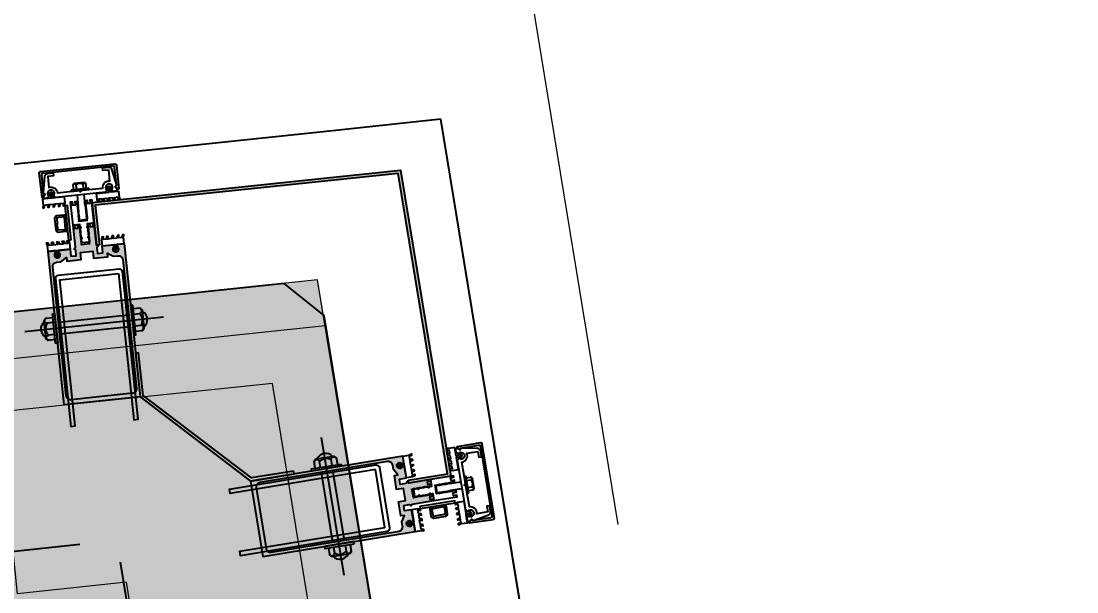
# Model space of a CAD drawing. Header units: metres. Extents: x 2 to 659295185, y -28 to 1124222152.
# Drawn here: x 655630.173 to 655630.892, y 1126466.324 to 1126466.712 of the extents above; entities that cross this region are included whole.
import ezdxf

# ---------------------------------------------------------------- set-up
doc = ezdxf.new("R2010")
doc.units = ezdxf.units.M
doc.header["$MEASUREMENT"] = 0
for name, pattern in [('CCSM_XREF ESTRUCTURA15$0$ACAD_ISO02W100', [15, 12, -3]), ('CCSM_XREF ESTRUCTURA15$0$ACAD_ISO08W100', [36, 24, -3, 6, -3]), ('CCSM_XREF ESTRUCTURA15$0$CENTER', [2, 1.25, -0.25, 0.25, -0.25]), ('CCSM_XREF ESTRUCTURA15$0$DASHED', [0.75, 0.5, -0.25]), ('DASHDOT', [1, 0.5, -0.25, 0, -0.25])]:
    doc.linetypes.add(name, pattern=pattern)
doc.layers.get('0').update_dxf_attribs({"linetype": 'CONTINUOUS'})
for name, color, linetype in [('CCSM_C1_CUERPO D.dwg 19-03-12$0$A-BROCAL', 8, 'CONTINUOUS'), ('CCSM_C1_CUERPO D.dwg 19-03-12$0$A-ESTRUCTURA DE FACHADA DE VIDRIO', 5, 'CONTINUOUS'), ('CCSM_C1_CUERPO EL$0$A-AREAS COMERCIALES', 151, 'CONTINUOUS'), ('CCSM_XREF ESTRUCTURA15$0$1. ESTRUCTURA PROPUESTA', 3, 'CONTINUOUS'), ('CCSM_XREF ESTRUCTURA15$0$A-BROCAL', 8, 'CONTINUOUS'), ('CCSM_XREF ESTRUCTURA15$0$ALUMINIO', 26, 'CONTINUOUS'), ('CCSM_XREF ESTRUCTURA15$0$cl', 1, 'CCSM_XREF ESTRUCTURA15$0$CENTER'), ('CCSM_XREF ESTRUCTURA15$0$EJES', 3, 'CCSM_XREF ESTRUCTURA15$0$ACAD_ISO08W100'), ('CCSM_XREF ESTRUCTURA15$0$LAYER1', 1, 'CONTINUOUS'), ('CCSM_XREF ESTRUCTURA15$0$LAYER4', 5, 'CONTINUOUS'), ('CCSM_XREF ESTRUCTURA15$0$METALICO', 5, 'CONTINUOUS'), ('CCSM_XREF ESTRUCTURA15$0$PROYECCION DE TECHO', 212, 'CONTINUOUS'), ('CCSM_XREF ESTRUCTURA15$0$VARIOS', 20, 'CONTINUOUS')]:
    doc.layers.add(name, color=color, linetype=linetype)
doc.layers.add('CCSM_C1_CUERPO D.dwg 19-03-12$0$VEGETACIÓN', color=7, linetype='CONTINUOUS', true_color=0x428500)
doc.layers.add('LOCALES ASIGNADOS', color=41, linetype='DASHDOT', lineweight=0)
doc.styles.add('CCSM_XREF ESTRUCTURA15$0$ROMANS', font='romans.shx')
doc.dimstyles.new('CCSM_XREF ESTRUCTURA15$0$PMA 1000', dxfattribs={"dimscale": 0, "dimtxt": 0.6, "dimasz": 0.04, "dimexe": 0.3, "dimexo": 0.05, "dimgap": 0.1, "dimtad": 1, "dimzin": 4, "dimdsep": 46, "dimtxsty": 'CCSM_XREF ESTRUCTURA15$0$ROMANS', "dimcen": 0.1, "dimdle": 0.05, "dimclrd": 8, "dimclre": 8, "dimclrt": 5, "dimadec": 3, "dimazin": 0, "dimtfac": 1, "dimtix": 1, "dimtmove": 2, "dimatfit": 3, "dimfxl": 0.125, "dimtolj": 1, "dimtzin": 0, "dimarcsym": 0})

# ---------------------------------------------------------------- blocks, each defined once
blk = doc.blocks.new('*D2155')
at = {"color": 8, "lineweight": -2, "transparency": 16777216}
for p, q in [((655630.14563, 1126466.17933), (655631.49337, 1126466.40023)), ((655631.62361, 1126463.75092), (655631.20379, 1126466.31223)), ((655630.57839, 1126463.53907), (655631.92613, 1126463.75998))]:
    blk.add_line(p, q, dxfattribs=at)
at = {"color": 8, "lineweight": 0, "transparency": 16777216}
for points in [[(655631.21037, 1126466.31331), (655631.19721, 1126466.31116), (655631.19732, 1126466.35171)], [(655631.63019, 1126463.752), (655631.61703, 1126463.74985), (655631.63008, 1126463.71145)]]:
    blk.add_solid(points, dxfattribs=at)
at = {"color": 5, "transparency": 16777216, "insert": (655631.80843, 1126465.09628), "char_height": 0.6, "attachment_point": 5, "rotation": 279.30845, "style": 'CCSM_XREF ESTRUCTURA15$0$ROMANS'}
blk.add_mtext('\\A1;2.68', dxfattribs=at)
blk = doc.blocks.new('*D2165')
at = {"color": 8, "lineweight": -2, "transparency": 16777216}
for p, q in [((655630.14563, 1126466.17933), (655631.49337, 1126466.40023)), ((655631.62361, 1126463.75092), (655631.20379, 1126466.31223)), ((655630.57839, 1126463.53907), (655631.92613, 1126463.75998))]:
    blk.add_line(p, q, dxfattribs=at)
at = {"color": 8, "lineweight": 0, "transparency": 16777216}
for points in [[(655631.21037, 1126466.31331), (655631.19721, 1126466.31116), (655631.19732, 1126466.35171)], [(655631.63019, 1126463.752), (655631.61703, 1126463.74985), (655631.63008, 1126463.71145)]]:
    blk.add_solid(points, dxfattribs=at)
at = {"color": 5, "transparency": 16777216, "insert": (655631.80843, 1126465.09628), "char_height": 0.6, "attachment_point": 5, "rotation": 279.30845, "style": 'CCSM_XREF ESTRUCTURA15$0$ROMANS'}
blk.add_mtext('\\A1;2.68', dxfattribs=at)
blk = doc.blocks.new('CCSM_XREF ESTRUCTURA15$0$A$C1C286DAD')
at = {"layer": 'CCSM_XREF ESTRUCTURA15$0$ALUMINIO'}
h = blk.add_hatch(color=256, dxfattribs=at)
edge = h.paths.add_edge_path()
edge.add_line((32705.85, -3518.02), (32706.5, -3517.45))
edge.add_line((32706.5, -3517.45), (32706.98, -3517.98))
edge.add_line((32706.98, -3517.98), (32707.51, -3517.51))
edge.add_line((32707.51, -3517.51), (32707.99, -3518.04))
edge.add_line((32707.99, -3518.04), (32708.53, -3517.56))
edge.add_line((32708.53, -3517.56), (32709.01, -3518.1))
edge.add_line((32709.01, -3518.1), (32709.55, -3517.62))
edge.add_line((32709.55, -3517.62), (32710.03, -3518.16))
edge.add_line((32710.03, -3518.16), (32710.57, -3517.68))
edge.add_line((32710.57, -3517.68), (32711.05, -3518.22))
edge.add_line((32711.05, -3518.22), (32711.59, -3517.74))
edge.add_line((32711.59, -3517.74), (32712.07, -3518.28))
edge.add_line((32712.07, -3518.28), (32712.61, -3517.8))
edge.add_line((32712.61, -3517.8), (32713.09, -3518.34))
edge.add_line((32713.09, -3518.34), (32713.59, -3517.89))
edge.add_line((32713.59, -3517.89), (32714.07, -3518.42))
edge.add_line((32714.07, -3518.42), (32714.61, -3517.95))
edge.add_line((32714.61, -3517.95), (32715.09, -3518.48))
edge.add_line((32715.09, -3518.48), (32715.63, -3518))
edge.add_line((32715.63, -3518), (32716.11, -3518.54))
edge.add_line((32716.11, -3518.54), (32716.65, -3518.06))
edge.add_line((32716.65, -3518.06), (32717.13, -3518.6))
edge.add_line((32717.13, -3518.6), (32717.66, -3518.12))
edge.add_line((32717.66, -3518.12), (32718.14, -3518.66))
edge.add_line((32718.14, -3518.66), (32718.68, -3518.18))
edge.add_line((32718.68, -3518.18), (32719.31, -3518.89))
edge.add_line((32719.31, -3518.89), (32719.26, -3519.86))
edge.add_line((32719.26, -3519.86), (32716.95, -3519.73))
edge.add_line((32716.95, -3519.73), (32716.84, -3521.73))
edge.add_line((32716.84, -3521.73), (32719.14, -3521.86))
edge.add_line((32719.14, -3521.86), (32719.09, -3522.86))
edge.add_line((32719.09, -3522.86), (32704.11, -3521.99))
edge.add_line((32704.11, -3521.99), (32703.05, -3522.93))
edge.add_line((32703.05, -3522.93), (32702.11, -3521.88))
edge.add_line((32702.11, -3521.88), (32698.32, -3521.66))
edge.add_line((32698.32, -3521.66), (32698.1, -3525.45))
edge.add_line((32698.1, -3525.45), (32702.89, -3525.73))
edge.add_line((32702.89, -3525.73), (32702.46, -3533.22))
edge.add_line((32702.46, -3533.22), (32701.22, -3533.75))
edge.add_arc((32699.38, -3534.54), 2, 23.26513, 330.13502)
edge.add_line((32701.11, -3535.54), (32702.29, -3536.21))
edge.add_line((32702.29, -3536.21), (32702.03, -3540.7))
edge.add_line((32702.03, -3540.7), (32597.2, -3534.66))
edge.add_line((32597.2, -3534.66), (32600.2, -3482.75))
edge.add_line((32600.2, -3482.75), (32705.02, -3488.79))
edge.add_line((32705.02, -3488.79), (32704.76, -3493.28))
edge.add_line((32704.76, -3493.28), (32703.52, -3493.82))
edge.add_arc((32701.68, -3494.61), 2, 23.26513, 330.13502)
edge.add_line((32703.42, -3495.6), (32704.59, -3496.28))
edge.add_line((32704.59, -3496.28), (32704.16, -3503.77))
edge.add_line((32704.16, -3503.77), (32699.37, -3503.49))
edge.add_line((32699.37, -3503.49), (32699.15, -3507.28))
edge.add_line((32699.15, -3507.28), (32702.94, -3507.5))
edge.add_line((32702.94, -3507.5), (32704, -3506.56))
edge.add_line((32704, -3506.56), (32704.94, -3507.62))
edge.add_line((32704.94, -3507.62), (32719.91, -3508.48))
edge.add_line((32719.91, -3508.48), (32719.86, -3509.48))
edge.add_line((32719.86, -3509.48), (32717.55, -3509.35))
edge.add_line((32717.55, -3509.35), (32717.44, -3511.34))
edge.add_line((32717.44, -3511.34), (32719.74, -3511.48))
edge.add_line((32719.74, -3511.48), (32719.69, -3512.45))
edge.add_line((32719.69, -3512.45), (32718.98, -3513.08))
edge.add_line((32718.98, -3513.08), (32718.5, -3512.54))
edge.add_line((32718.5, -3512.54), (32717.96, -3513.02))
edge.add_line((32717.96, -3513.02), (32717.48, -3512.48))
edge.add_line((32717.48, -3512.48), (32716.94, -3512.96))
edge.add_line((32716.94, -3512.96), (32716.46, -3512.42))
edge.add_line((32716.46, -3512.42), (32715.92, -3512.9))
edge.add_line((32715.92, -3512.9), (32715.44, -3512.36))
edge.add_line((32715.44, -3512.36), (32714.9, -3512.84))
edge.add_line((32714.9, -3512.84), (32714.42, -3512.31))
edge.add_line((32714.42, -3512.31), (32713.89, -3512.79))
edge.add_line((32713.89, -3512.79), (32713.43, -3512.28))
edge.add_line((32713.43, -3512.28), (32712.9, -3512.76))
edge.add_line((32712.9, -3512.76), (32712.42, -3512.22))
edge.add_line((32712.42, -3512.22), (32711.88, -3512.7))
edge.add_line((32711.88, -3512.7), (32711.4, -3512.16))
edge.add_line((32711.4, -3512.16), (32710.86, -3512.64))
edge.add_line((32710.86, -3512.64), (32710.38, -3512.1))
edge.add_line((32710.38, -3512.1), (32709.84, -3512.58))
edge.add_line((32709.84, -3512.58), (32709.36, -3512.05))
edge.add_line((32709.36, -3512.05), (32708.82, -3512.52))
edge.add_line((32708.82, -3512.52), (32708.34, -3511.99))
edge.add_line((32708.34, -3511.99), (32707.8, -3512.47))
edge.add_line((32707.8, -3512.47), (32707.32, -3511.93))
edge.add_line((32707.32, -3511.93), (32706.79, -3512.41))
edge.add_line((32706.79, -3512.41), (32706.21, -3511.76))
edge.add_line((32706.21, -3511.76), (32705.85, -3518.02))
edge = h.paths.add_edge_path(flags=16)
edge.add_line((32606.07, -3485.09), (32694.13, -3490.17))
edge.add_arc((32693.95, -3493.16), 3, -3.29993, 86.70007, ccw=False)
edge.add_line((32696.95, -3493.33), (32696.78, -3496.33))
edge.add_line((32696.78, -3496.33), (32699.04, -3500.47))
edge.add_line((32699.04, -3500.47), (32696.55, -3500.32))
edge.add_line((32696.55, -3500.32), (32695.98, -3510.11))
edge.add_line((32695.98, -3510.11), (32700.77, -3510.38))
edge.add_line((32700.77, -3510.38), (32700.29, -3518.77))
edge.add_line((32700.29, -3518.77), (32695.5, -3518.49))
edge.add_line((32695.5, -3518.49), (32694.93, -3528.28))
edge.add_line((32694.93, -3528.28), (32697.43, -3528.42))
edge.add_line((32697.43, -3528.42), (32694.7, -3532.27))
edge.add_line((32694.7, -3532.27), (32694.53, -3535.26))
edge.add_arc((32691.54, -3535.09), 3, 266.70007, 356.70007, ccw=False)
edge.add_line((32691.36, -3538.09), (32603.31, -3533.01))
edge.add_arc((32603.48, -3530.01), 3, 176.70007, 266.70007, ccw=False)
edge.add_line((32600.49, -3529.84), (32602.9, -3487.91))
edge.add_arc((32605.9, -3488.08), 3, 86.70007, 176.70007, ccw=False)
h = blk.add_hatch(color=256, dxfattribs=at)
edge = h.paths.add_edge_path()
edge.add_arc((32757.11, -3493.73), 1.02, 356.70007, 446.70007)
edge.add_line((32757.17, -3492.72), (32745.02, -3492.02))
edge.add_line((32745.02, -3492.02), (32743.95, -3492.97))
edge.add_line((32743.95, -3492.97), (32742.26, -3491.06))
edge.add_line((32742.26, -3491.06), (32742.28, -3490.76))
edge.add_arc((32742.58, -3490.77), 0.3, 86.70007, 176.70007, ccw=False)
edge.add_line((32742.6, -3490.47), (32758.65, -3491.4))
edge.add_arc((32758.59, -3492.42), 1.02, -3.29993, 86.70007, ccw=False)
edge.add_line((32759.61, -3492.48), (32756.68, -3543.2))
edge.add_arc((32755.67, -3543.14), 1.02, 266.70007, 356.70007, ccw=False)
edge.add_line((32755.61, -3544.16), (32739.55, -3543.23))
edge.add_arc((32739.57, -3542.93), 0.3, 176.70007, 266.70007, ccw=False)
edge.add_line((32739.27, -3542.91), (32739.29, -3542.6))
edge.add_line((32739.29, -3542.6), (32741.19, -3540.91))
edge.add_line((32741.19, -3540.91), (32742.14, -3541.98))
edge.add_line((32742.14, -3541.98), (32754.29, -3542.68))
edge.add_arc((32754.35, -3541.66), 1.02, 266.70007, 356.70007)
edge.add_line((32755.37, -3541.72), (32758.13, -3493.79))
h = blk.add_hatch(color=256, dxfattribs=at)
edge = h.paths.add_edge_path()
edge.add_line((32505.63, -3707.03), (32505.02, -3707.64))
edge.add_line((32505.02, -3707.64), (32505.53, -3708.15))
edge.add_line((32505.53, -3708.15), (32505.02, -3708.66))
edge.add_line((32505.02, -3708.66), (32505.53, -3709.17))
edge.add_line((32505.53, -3709.17), (32505.02, -3709.68))
edge.add_line((32505.02, -3709.68), (32505.53, -3710.19))
edge.add_line((32505.53, -3710.19), (32505.02, -3710.7))
edge.add_line((32505.02, -3710.7), (32505.53, -3711.21))
edge.add_line((32505.53, -3711.21), (32505.02, -3711.72))
edge.add_line((32505.02, -3711.72), (32505.53, -3712.23))
edge.add_line((32505.53, -3712.23), (32505.02, -3712.74))
edge.add_line((32505.02, -3712.74), (32505.53, -3713.25))
edge.add_line((32505.53, -3713.25), (32505.02, -3713.76))
edge.add_line((32505.02, -3713.76), (32505.53, -3714.27))
edge.add_line((32505.53, -3714.27), (32505.05, -3714.75))
edge.add_line((32505.05, -3714.75), (32505.56, -3715.26))
edge.add_line((32505.56, -3715.26), (32505.05, -3715.77))
edge.add_line((32505.05, -3715.77), (32505.56, -3716.28))
edge.add_line((32505.56, -3716.28), (32505.05, -3716.79))
edge.add_line((32505.05, -3716.79), (32505.56, -3717.3))
edge.add_line((32505.56, -3717.3), (32505.05, -3717.81))
edge.add_line((32505.05, -3717.81), (32505.56, -3718.32))
edge.add_line((32505.56, -3718.32), (32505.05, -3718.83))
edge.add_line((32505.05, -3718.83), (32505.56, -3719.34))
edge.add_line((32505.56, -3719.34), (32505.05, -3719.85))
edge.add_line((32505.05, -3719.85), (32505.72, -3720.52))
edge.add_line((32505.72, -3720.52), (32506.7, -3720.52))
edge.add_line((32506.7, -3720.52), (32506.7, -3718.21))
edge.add_line((32506.7, -3718.21), (32508.7, -3718.21))
edge.add_line((32508.7, -3718.21), (32508.7, -3720.52))
edge.add_line((32508.7, -3720.52), (32509.7, -3720.52))
edge.add_line((32509.7, -3720.52), (32509.7, -3705.52))
edge.add_line((32509.7, -3705.52), (32510.7, -3704.52))
edge.add_line((32510.7, -3704.52), (32509.7, -3703.52))
edge.add_line((32509.7, -3703.52), (32509.7, -3699.72))
edge.add_line((32509.7, -3699.72), (32513.5, -3699.72))
edge.add_line((32513.5, -3699.72), (32513.5, -3704.52))
edge.add_line((32513.5, -3704.52), (32521, -3704.52))
edge.add_line((32521, -3704.52), (32521.6, -3703.31))
edge.add_arc((32522.5, -3701.52), 2, -63.43494, 243.43496, ccw=False)
edge.add_line((32523.39, -3703.31), (32524, -3704.52))
edge.add_line((32524, -3704.52), (32528.5, -3704.52))
edge.add_line((32528.5, -3704.52), (32528.5, -3599.52))
edge.add_line((32528.5, -3599.52), (32476.5, -3599.52))
edge.add_line((32476.5, -3599.52), (32476.5, -3704.52))
edge.add_line((32476.5, -3704.52), (32481, -3704.52))
edge.add_line((32481, -3704.52), (32481.6, -3703.31))
edge.add_arc((32482.5, -3701.52), 2, -63.43494, 243.43496, ccw=False)
edge.add_line((32483.39, -3703.31), (32484, -3704.52))
edge.add_line((32484, -3704.52), (32491.5, -3704.52))
edge.add_line((32491.5, -3704.52), (32491.5, -3699.72))
edge.add_line((32491.5, -3699.72), (32495.3, -3699.72))
edge.add_line((32495.3, -3699.72), (32495.3, -3703.52))
edge.add_line((32495.3, -3703.52), (32494.3, -3704.52))
edge.add_line((32494.3, -3704.52), (32495.3, -3705.52))
edge.add_line((32495.3, -3705.52), (32495.3, -3720.52))
edge.add_line((32495.3, -3720.52), (32496.3, -3720.52))
edge.add_line((32496.3, -3720.52), (32496.3, -3718.21))
edge.add_line((32496.3, -3718.21), (32498.3, -3718.21))
edge.add_line((32498.3, -3718.21), (32498.3, -3720.52))
edge.add_line((32498.3, -3720.52), (32499.27, -3720.52))
edge.add_line((32499.27, -3720.52), (32499.94, -3719.85))
edge.add_line((32499.94, -3719.85), (32499.43, -3719.34))
edge.add_line((32499.43, -3719.34), (32499.94, -3718.83))
edge.add_line((32499.94, -3718.83), (32499.43, -3718.32))
edge.add_line((32499.43, -3718.32), (32499.94, -3717.81))
edge.add_line((32499.94, -3717.81), (32499.43, -3717.3))
edge.add_line((32499.43, -3717.3), (32499.94, -3716.79))
edge.add_line((32499.94, -3716.79), (32499.43, -3716.28))
edge.add_line((32499.43, -3716.28), (32499.94, -3715.77))
edge.add_line((32499.94, -3715.77), (32499.43, -3715.26))
edge.add_line((32499.43, -3715.26), (32499.94, -3714.75))
edge.add_line((32499.94, -3714.75), (32499.46, -3714.27))
edge.add_line((32499.46, -3714.27), (32499.97, -3713.76))
edge.add_line((32499.97, -3713.76), (32499.46, -3713.25))
edge.add_line((32499.46, -3713.25), (32499.97, -3712.74))
edge.add_line((32499.97, -3712.74), (32499.46, -3712.23))
edge.add_line((32499.46, -3712.23), (32499.97, -3711.72))
edge.add_line((32499.97, -3711.72), (32499.46, -3711.21))
edge.add_line((32499.46, -3711.21), (32499.97, -3710.7))
edge.add_line((32499.97, -3710.7), (32499.46, -3710.19))
edge.add_line((32499.46, -3710.19), (32499.97, -3709.68))
edge.add_line((32499.97, -3709.68), (32499.46, -3709.17))
edge.add_line((32499.46, -3709.17), (32499.97, -3708.66))
edge.add_line((32499.97, -3708.66), (32499.46, -3708.15))
edge.add_line((32499.46, -3708.15), (32499.97, -3707.64))
edge.add_line((32499.97, -3707.64), (32499.36, -3707.03))
edge.add_line((32499.36, -3707.03), (32505.63, -3707.03))
edge = h.paths.add_edge_path(flags=16)
edge.add_line((32478.5, -3605.52), (32478.5, -3693.72))
edge.add_arc((32481.5, -3693.72), 3, 180.00001, 270.00001)
edge.add_line((32481.5, -3696.72), (32484.5, -3696.72))
edge.add_line((32484.5, -3696.72), (32488.5, -3699.22))
edge.add_line((32488.5, -3699.22), (32488.5, -3696.72))
edge.add_line((32488.5, -3696.72), (32498.3, -3696.72))
edge.add_line((32498.3, -3696.72), (32498.3, -3701.52))
edge.add_line((32498.3, -3701.52), (32506.7, -3701.52))
edge.add_line((32506.7, -3701.52), (32506.7, -3696.72))
edge.add_line((32506.7, -3696.72), (32516.5, -3696.72))
edge.add_line((32516.5, -3696.72), (32516.5, -3699.22))
edge.add_line((32516.5, -3699.22), (32520.5, -3696.72))
edge.add_line((32520.5, -3696.72), (32523.5, -3696.72))
edge.add_arc((32523.5, -3693.72), 3, 270.00001, 360.00001)
edge.add_line((32526.5, -3693.72), (32526.5, -3605.52))
edge.add_arc((32523.5, -3605.52), 3, 0.00001, 90.00001)
edge.add_line((32523.5, -3602.52), (32481.5, -3602.52))
edge.add_arc((32481.5, -3605.52), 3, 90.00001, 180.00001)
h = blk.add_hatch(color=256, dxfattribs=at)
edge = h.paths.add_edge_path()
edge.add_arc((32478.43, -3756.81), 1.02, 180.00001, 270.00001, ccw=False)
edge.add_line((32477.41, -3756.81), (32477.41, -3744.64))
edge.add_line((32477.41, -3744.64), (32478.42, -3743.63))
edge.add_line((32478.42, -3743.63), (32476.62, -3741.83))
edge.add_line((32476.62, -3741.83), (32476.31, -3741.83))
edge.add_arc((32476.31, -3742.13), 0.3, 90.00001, 180.00001)
edge.add_line((32476.01, -3742.13), (32476.01, -3758.21))
edge.add_arc((32477.03, -3758.21), 1.02, 180.00001, 270.00001)
edge.add_line((32477.03, -3759.23), (32527.84, -3759.23))
edge.add_arc((32527.84, -3758.21), 1.02, 270.00001, 360.00001)
edge.add_line((32528.86, -3758.21), (32528.86, -3742.13))
edge.add_arc((32528.56, -3742.13), 0.3, 0.00001, 90.00001)
edge.add_line((32528.56, -3741.83), (32528.25, -3741.83))
edge.add_line((32528.25, -3741.83), (32526.45, -3743.63))
edge.add_line((32526.45, -3743.63), (32527.46, -3744.64))
edge.add_line((32527.46, -3744.64), (32527.46, -3756.81))
edge.add_arc((32526.44, -3756.81), 1.02, -89.99999, 0.00001, ccw=False)
edge.add_line((32526.44, -3757.83), (32478.43, -3757.83))
at = {"layer": 'CCSM_XREF ESTRUCTURA15$0$LAYER4'}
for points in [[(32511.7, -3705.52), (32511.7, -3732.52), (32719.02, -3732.52), (32730.95, -3525.54), (32704, -3523.99), (32704.11, -3521.99), (32733.06, -3523.66), (32720.9, -3734.52), (32509.7, -3734.52), (32509.7, -3705.52)], [(32530.5, -3629.52), (32530.5, -3600.38), (32597.95, -3536.71), (32627.04, -3538.38), (32627.15, -3536.39), (32597.2, -3534.66), (32528.5, -3599.52), (32528.5, -3629.52)]]:
    blk.add_hatch(color=256, dxfattribs=at).paths.add_polyline_path(points)
at = {"layer": 'CCSM_XREF ESTRUCTURA15$0$A-BROCAL', "elevation": -0.5}
for points in [[(-7240.27, 1793.31), (-6927.94, -3643.72), (-6901.23, -3667.13), (32631.6, -3667.16), (32657.61, -3643.95), (32971.94, 1807.7)], [(-7340.1, 1787.48), (-7025.37, -3691.3), (-7020.04, -3767.13), (32750.66, -3767.16), (32755.07, -3691.02), (33071.77, 1801.95)]]:
    blk.add_lwpolyline(points, dxfattribs=at)
at = {"layer": 'CCSM_XREF ESTRUCTURA15$0$ALUMINIO', "elevation": -0.5}
for points in [[(32705.85, -3518.02), (32706.5, -3517.45), (32706.98, -3517.98), (32707.51, -3517.51), (32707.99, -3518.04), (32708.53, -3517.56), (32709.01, -3518.1), (32709.55, -3517.62), (32710.03, -3518.16), (32710.57, -3517.68), (32711.05, -3518.22), (32711.59, -3517.74), (32712.07, -3518.28), (32712.61, -3517.8), (32713.09, -3518.34), (32713.59, -3517.89), (32714.07, -3518.42), (32714.61, -3517.95), (32715.09, -3518.48), (32715.63, -3518), (32716.11, -3518.54), (32716.65, -3518.06), (32717.13, -3518.6), (32717.66, -3518.12), (32718.14, -3518.66), (32718.68, -3518.18), (32719.31, -3518.89), (32719.26, -3519.86), (32716.95, -3519.73), (32716.84, -3521.73), (32719.14, -3521.86), (32719.09, -3522.86), (32704.11, -3521.99), (32703.05, -3522.93), (32702.11, -3521.88), (32698.32, -3521.66), (32698.1, -3525.45), (32702.89, -3525.73), (32702.46, -3533.22), (32701.22, -3533.75, 4.236068), (32701.11, -3535.54), (32702.29, -3536.21), (32702.03, -3540.7), (32597.2, -3534.66), (32600.2, -3482.75), (32705.02, -3488.79), (32704.76, -3493.28), (32703.52, -3493.82, 4.236068), (32703.42, -3495.6), (32704.59, -3496.28), (32704.16, -3503.77), (32699.37, -3503.49), (32699.15, -3507.28), (32702.94, -3507.5), (32704, -3506.56), (32704.94, -3507.62), (32719.91, -3508.48), (32719.86, -3509.48), (32717.55, -3509.35), (32717.44, -3511.34), (32719.74, -3511.48), (32719.69, -3512.45), (32718.98, -3513.08), (32718.5, -3512.54), (32717.96, -3513.02), (32717.48, -3512.48), (32716.94, -3512.96), (32716.46, -3512.42), (32715.92, -3512.9), (32715.44, -3512.36), (32714.9, -3512.84), (32714.42, -3512.31), (32713.89, -3512.79), (32713.43, -3512.28), (32712.9, -3512.76), (32712.42, -3512.22), (32711.88, -3512.7), (32711.4, -3512.16), (32710.86, -3512.64), (32710.38, -3512.1), (32709.84, -3512.58), (32709.36, -3512.05), (32708.82, -3512.52), (32708.34, -3511.99), (32707.8, -3512.47), (32707.32, -3511.93), (32706.79, -3512.41), (32706.21, -3511.76)], [(32606.07, -3485.09), (32694.13, -3490.17, -0.414214), (32696.95, -3493.33), (32696.78, -3496.33), (32699.04, -3500.47), (32696.55, -3500.32), (32695.98, -3510.11), (32700.77, -3510.38), (32700.29, -3518.77), (32695.5, -3518.49), (32694.93, -3528.28), (32697.43, -3528.42), (32694.7, -3532.27), (32694.53, -3535.26, -0.414214), (32691.36, -3538.09), (32603.31, -3533.01, -0.414214), (32600.49, -3529.84), (32602.9, -3487.91, -0.414214)], [(32740.55, -3499.86), (32741.9, -3498.66, 2.544495), (32742.09, -3495.46), (32740.88, -3494.11), (32740.95, -3492.91, -0.414214), (32742.03, -3491.95), (32742.99, -3492.01), (32743.95, -3493.09), (32745.02, -3492.13), (32756.03, -3494.95, -0.35857), (32757.53, -3497.01), (32757.31, -3500.95), (32755.3, -3500.83), (32755.53, -3496.86), (32748.04, -3496.43, -0.4818), (32743.46, -3501.54), (32742.63, -3515.98), (32741.55, -3516.94), (32742.51, -3518.02), (32741.68, -3532.46, -0.4818), (32745.64, -3538.06), (32753.13, -3538.49), (32753.36, -3534.52), (32755.36, -3534.64), (32755.14, -3538.57, -0.35857), (32753.4, -3540.45), (32742.15, -3541.99), (32741.19, -3540.91), (32740.11, -3541.87), (32739.15, -3541.82, -0.414214), (32738.19, -3540.74), (32738.26, -3539.54), (32739.61, -3538.34, 2.544495), (32739.8, -3535.14), (32738.6, -3533.79)], [(32758.13, -3493.79), (32758.13, -3493.79, 0.414214), (32757.17, -3492.72), (32745.02, -3492.02), (32743.95, -3492.97), (32742.26, -3491.06), (32742.28, -3490.76, -0.414214), (32742.6, -3490.47), (32758.65, -3491.4, -0.414214), (32759.61, -3492.48), (32756.68, -3543.2, -0.414214), (32755.61, -3544.16), (32739.55, -3543.23, -0.414214), (32739.27, -3542.91), (32739.29, -3542.6), (32741.19, -3540.91), (32742.14, -3541.98), (32754.29, -3542.68, 0.414214), (32755.37, -3541.72)], [(32505.63, -3707.03), (32505.02, -3707.64), (32505.53, -3708.15), (32505.02, -3708.66), (32505.53, -3709.17), (32505.02, -3709.68), (32505.53, -3710.19), (32505.02, -3710.7), (32505.53, -3711.21), (32505.02, -3711.72), (32505.53, -3712.23), (32505.02, -3712.74), (32505.53, -3713.25), (32505.02, -3713.76), (32505.53, -3714.27), (32505.05, -3714.75), (32505.56, -3715.26), (32505.05, -3715.77), (32505.56, -3716.28), (32505.05, -3716.79), (32505.56, -3717.3), (32505.05, -3717.81), (32505.56, -3718.32), (32505.05, -3718.83), (32505.56, -3719.34), (32505.05, -3719.85), (32505.72, -3720.52), (32506.7, -3720.52), (32506.7, -3718.21), (32508.7, -3718.21), (32508.7, -3720.52), (32509.7, -3720.52), (32509.7, -3705.52), (32510.7, -3704.52), (32509.7, -3703.52), (32509.7, -3699.72), (32513.5, -3699.72), (32513.5, -3704.52), (32521, -3704.52), (32521.6, -3703.31, -4.236068), (32523.39, -3703.31), (32524, -3704.52), (32528.5, -3704.52), (32528.5, -3599.52), (32476.5, -3599.52), (32476.5, -3704.52), (32481, -3704.52), (32481.6, -3703.31, -4.236068), (32483.39, -3703.31), (32484, -3704.52), (32491.5, -3704.52), (32491.5, -3699.72), (32495.3, -3699.72), (32495.3, -3703.52), (32494.3, -3704.52), (32495.3, -3705.52), (32495.3, -3720.52), (32496.3, -3720.52), (32496.3, -3718.21), (32498.3, -3718.21), (32498.3, -3720.52), (32499.27, -3720.52), (32499.94, -3719.85), (32499.43, -3719.34), (32499.94, -3718.83), (32499.43, -3718.32), (32499.94, -3717.81), (32499.43, -3717.3), (32499.94, -3716.79), (32499.43, -3716.28), (32499.94, -3715.77), (32499.43, -3715.26), (32499.94, -3714.75), (32499.46, -3714.27), (32499.97, -3713.76), (32499.46, -3713.25), (32499.97, -3712.74), (32499.46, -3712.23), (32499.97, -3711.72), (32499.46, -3711.21), (32499.97, -3710.7), (32499.46, -3710.19), (32499.97, -3709.68), (32499.46, -3709.17), (32499.97, -3708.66), (32499.46, -3708.15), (32499.97, -3707.64), (32499.36, -3707.03)], [(32478.5, -3605.52), (32478.5, -3693.72, 0.414214), (32481.5, -3696.72), (32484.5, -3696.72), (32488.5, -3699.22), (32488.5, -3696.72), (32498.3, -3696.72), (32498.3, -3701.52), (32506.7, -3701.52), (32506.7, -3696.72), (32516.5, -3696.72), (32516.5, -3699.22), (32520.5, -3696.72), (32523.5, -3696.72, 0.414214), (32526.5, -3693.72), (32526.5, -3605.52, 0.414214), (32523.5, -3602.52), (32481.5, -3602.52, 0.414214)], [(32478.43, -3757.83), (32478.43, -3757.83, -0.414214), (32477.41, -3756.81), (32477.41, -3744.64), (32478.42, -3743.63), (32476.62, -3741.83), (32476.31, -3741.83, 0.414214), (32476.01, -3742.13), (32476.01, -3758.21, 0.414214), (32477.03, -3759.23), (32527.84, -3759.23, 0.414214), (32528.86, -3758.21), (32528.86, -3742.13, 0.414214), (32528.56, -3741.83), (32528.25, -3741.83), (32526.45, -3743.63), (32527.46, -3744.64), (32527.46, -3756.81, -0.414214), (32526.44, -3757.83)], [(32485.5, -3740.63), (32484.22, -3741.91, -2.544495), (32481.02, -3741.91), (32479.74, -3740.63), (32478.54, -3740.63, 0.414214), (32477.52, -3741.65), (32477.52, -3742.61), (32478.54, -3743.63), (32477.52, -3744.65), (32479.71, -3755.79, 0.35857), (32481.68, -3757.42), (32485.62, -3757.42), (32485.62, -3755.41), (32481.64, -3755.41), (32481.64, -3747.91, 0.4818), (32487.01, -3743.63), (32501.48, -3743.63), (32502.5, -3742.61), (32503.52, -3743.63), (32517.98, -3743.63, 0.4818), (32523.35, -3747.91), (32523.35, -3755.41), (32519.37, -3755.41), (32519.37, -3757.42), (32523.31, -3757.42, 0.35857), (32525.28, -3755.79), (32527.47, -3744.65), (32526.45, -3743.63), (32527.47, -3742.61), (32527.47, -3741.65, 0.414214), (32526.45, -3740.63), (32525.25, -3740.63), (32523.97, -3741.91, -2.544495), (32520.77, -3741.91), (32519.49, -3740.63)]]:
    blk.add_lwpolyline(points, format="xyb", close=True, dxfattribs=at)
for points in [[(32721.83, -3518.94), (32722.47, -3518.37), (32722.95, -3518.91), (32723.49, -3518.43), (32723.97, -3518.96), (32724.51, -3518.48), (32724.99, -3519.02), (32725.52, -3518.54), (32726, -3519.08), (32726.54, -3518.6), (32727.02, -3519.14), (32727.56, -3518.66), (32728.04, -3519.2), (32728.58, -3518.72), (32729.06, -3519.26), (32729.56, -3518.81), (32730.04, -3519.35), (32730.58, -3518.87), (32731.06, -3519.4), (32731.6, -3518.92), (32732.08, -3519.46), (32732.62, -3518.98), (32733.1, -3519.52), (32733.64, -3519.04), (32734.12, -3519.58), (32734.66, -3519.1), (32735.29, -3519.81), (32735.23, -3520.78), (32732.93, -3520.65), (32732.81, -3522.65), (32735.12, -3522.78), (32735.06, -3523.78), (32719.09, -3522.86), (32719.36, -3518.15), (32718.07, -3518.08), (32717.49, -3517.44), (32716.85, -3518.01), (32710.76, -3517.66), (32710.19, -3517.01), (32709.54, -3517.59), (32706.88, -3517.43), (32707.16, -3512.46), (32709.83, -3512.62), (32710.4, -3513.26), (32711.05, -3512.69), (32717.14, -3513.04), (32717.71, -3513.68), (32718.36, -3513.11), (32719.64, -3513.18), (32719.91, -3508.48), (32735.89, -3509.4), (32735.83, -3510.4), (32733.52, -3510.27), (32733.41, -3512.26), (32735.72, -3512.4), (32735.66, -3513.37), (32734.95, -3514), (32734.47, -3513.46), (32733.93, -3513.94), (32733.45, -3513.4), (32732.91, -3513.88), (32732.43, -3513.34), (32731.9, -3513.82), (32731.42, -3513.29), (32730.88, -3513.77), (32730.4, -3513.23), (32729.86, -3513.71), (32729.41, -3513.2), (32728.87, -3513.68), (32728.39, -3513.14), (32727.85, -3513.62), (32727.37, -3513.08), (32726.83, -3513.56), (32726.35, -3513.02), (32725.81, -3513.5), (32725.34, -3512.97), (32724.8, -3513.45), (32724.32, -3512.91), (32723.78, -3513.39), (32723.3, -3512.85), (32722.76, -3513.33), (32722.19, -3512.68)], [(32505.63, -3723.03), (32505.02, -3723.64), (32505.53, -3724.15), (32505.02, -3724.66), (32505.53, -3725.17), (32505.02, -3725.68), (32505.53, -3726.19), (32505.02, -3726.7), (32505.53, -3727.21), (32505.02, -3727.72), (32505.53, -3728.23), (32505.02, -3728.74), (32505.53, -3729.25), (32505.02, -3729.76), (32505.53, -3730.27), (32505.05, -3730.75), (32505.56, -3731.26), (32505.05, -3731.77), (32505.56, -3732.28), (32505.05, -3732.79), (32505.56, -3733.3), (32505.05, -3733.81), (32505.56, -3734.32), (32505.05, -3734.83), (32505.56, -3735.34), (32505.05, -3735.85), (32505.72, -3736.52), (32506.7, -3736.52), (32506.7, -3734.21), (32508.7, -3734.21), (32508.7, -3736.52), (32509.7, -3736.52), (32509.7, -3720.52), (32504.99, -3720.52), (32504.99, -3719.23), (32504.38, -3718.62), (32504.99, -3718.01), (32504.99, -3711.91), (32504.38, -3711.3), (32504.99, -3710.69), (32504.99, -3708.02), (32500.01, -3708.02), (32500.01, -3710.69), (32500.62, -3711.3), (32500.01, -3711.91), (32500.01, -3718.01), (32500.62, -3718.62), (32500.01, -3719.23), (32500.01, -3720.52), (32495.3, -3720.52), (32495.3, -3736.52), (32496.3, -3736.52), (32496.3, -3734.21), (32498.3, -3734.21), (32498.3, -3736.52), (32499.27, -3736.52), (32499.94, -3735.85), (32499.43, -3735.34), (32499.94, -3734.83), (32499.43, -3734.32), (32499.94, -3733.81), (32499.43, -3733.3), (32499.94, -3732.79), (32499.43, -3732.28), (32499.94, -3731.77), (32499.43, -3731.26), (32499.94, -3730.75), (32499.46, -3730.27), (32499.97, -3729.76), (32499.46, -3729.25), (32499.97, -3728.74), (32499.46, -3728.23), (32499.97, -3727.72), (32499.46, -3727.21), (32499.97, -3726.7), (32499.46, -3726.19), (32499.97, -3725.68), (32499.46, -3725.17), (32499.97, -3724.66), (32499.46, -3724.15), (32499.97, -3723.64), (32499.36, -3723.03)]]:
    blk.add_lwpolyline(points, close=True, dxfattribs=at)
at = {"layer": 'CCSM_XREF ESTRUCTURA15$0$cl'}
for p, q in [((32671.83, -582.8, -0.96), (32503.45, -3503.13, -0.1)), ((29788.29, -3503.13, -0.5), (32503.45, -3503.13, -0.5))]:
    blk.add_line(p, q, dxfattribs=at)
at = {"layer": 'CCSM_XREF ESTRUCTURA15$0$EJES'}
for p, q in [((32653.84, -3464.37, -0.5), (32648.38, -3559.08, -0.5)), ((32455.06, -3652.02, -0.5), (32549.93, -3652.02, -0.5))]:
    blk.add_line(p, q, dxfattribs=at)
at = {"layer": 'CCSM_XREF ESTRUCTURA15$0$LAYER1', "elevation": -0.5}
for points in [[(32710.57, -3496.79), (32708.77, -3497.18), (32708.62, -3499.78), (32710.42, -3499.38), (32710.36, -3500.42), (32708.56, -3500.82), (32708.44, -3502.98), (32710.24, -3502.58), (32710.18, -3503.62), (32708.38, -3504.02), (32704.22, -3503.78), (32704.71, -3495.34), (32701.69, -3495.17), (32702.28, -3496.34), (32701.74, -3496.61), (32700.74, -3494.61), (32702.03, -3492.64), (32702.54, -3492.97), (32701.75, -3494.17), (32704.77, -3494.34), (32705.09, -3488.78), (32709.24, -3489.02), (32711.04, -3488.62), (32710.98, -3489.66), (32709.18, -3490.06), (32709.05, -3492.41), (32710.85, -3492.01), (32710.79, -3493.05), (32708.99, -3493.45), (32708.83, -3496.15), (32710.63, -3495.75)], [(32734.53, -3498.17), (32736.27, -3498.77), (32736.12, -3501.37), (32734.38, -3500.76), (32734.32, -3501.8), (32736.06, -3502.4), (32735.94, -3504.56), (32734.2, -3503.96), (32734.14, -3505), (32735.88, -3505.6), (32740.04, -3505.84), (32740.52, -3497.41), (32743.54, -3497.58), (32742.82, -3498.68), (32743.32, -3499), (32744.55, -3497.14), (32743.49, -3495.03), (32742.95, -3495.3), (32743.6, -3496.58), (32740.58, -3496.41), (32740.9, -3490.85), (32736.74, -3490.61), (32735, -3490), (32734.94, -3491.04), (32736.68, -3491.65), (32736.55, -3493.99), (32734.81, -3493.39), (32734.75, -3494.43), (32736.49, -3495.03), (32736.33, -3497.73), (32734.59, -3497.13)], [(32708.46, -3533.4), (32706.72, -3532.8), (32706.87, -3530.2), (32708.61, -3530.8), (32708.67, -3529.77), (32706.93, -3529.16), (32707.05, -3527), (32708.79, -3527.61), (32708.85, -3526.57), (32707.11, -3525.96), (32702.96, -3525.72), (32702.47, -3534.16), (32699.45, -3533.99), (32700.17, -3532.89), (32699.67, -3532.56), (32698.45, -3534.43), (32699.5, -3536.54), (32700.04, -3536.27), (32699.4, -3534.98), (32702.41, -3535.16), (32702.09, -3540.72), (32706.25, -3540.96), (32707.99, -3541.56), (32708.05, -3540.53), (32706.31, -3539.92), (32706.44, -3537.57), (32708.19, -3538.18), (32708.25, -3537.14), (32706.5, -3536.54), (32706.66, -3533.83), (32708.4, -3534.44)], [(32732.42, -3534.78), (32734.22, -3534.38), (32734.37, -3531.79), (32732.57, -3532.19), (32732.63, -3531.15), (32734.43, -3530.75), (32734.55, -3528.59), (32732.76, -3528.99), (32732.81, -3527.95), (32734.61, -3527.55), (32738.77, -3527.79), (32738.28, -3536.22), (32741.3, -3536.4), (32740.72, -3535.23), (32741.25, -3534.96), (32742.25, -3536.95), (32740.96, -3538.93), (32740.46, -3538.6), (32741.24, -3537.4), (32738.23, -3537.22), (32737.91, -3542.78), (32733.75, -3542.55), (32731.95, -3542.94), (32732.01, -3541.91), (32733.81, -3541.51), (32733.94, -3539.16), (32732.15, -3539.56), (32732.21, -3538.52), (32734, -3538.12), (32734.16, -3535.42), (32732.36, -3535.82)], [(32484.16, -3710.52), (32484.66, -3708.75), (32487.26, -3708.75), (32486.76, -3710.52), (32487.8, -3710.52), (32488.3, -3708.75), (32490.46, -3708.75), (32489.96, -3710.52), (32491, -3710.52), (32491.5, -3708.75), (32491.5, -3704.58), (32483.05, -3704.58), (32483.05, -3701.56), (32484.19, -3702.21), (32484.49, -3701.69), (32482.55, -3700.58), (32480.51, -3701.76), (32480.81, -3702.28), (32482.05, -3701.56), (32482.05, -3704.58), (32476.48, -3704.58), (32476.48, -3708.75), (32475.98, -3710.52), (32477.02, -3710.52), (32477.52, -3708.75), (32479.88, -3708.75), (32479.37, -3710.52), (32480.41, -3710.52), (32480.91, -3708.75), (32483.62, -3708.75), (32483.12, -3710.52)], [(32520.83, -3710.52), (32520.33, -3708.75), (32517.73, -3708.75), (32518.23, -3710.52), (32517.19, -3710.52), (32516.69, -3708.75), (32514.53, -3708.75), (32515.03, -3710.52), (32513.99, -3710.52), (32513.49, -3708.75), (32513.49, -3704.58), (32521.94, -3704.58), (32521.94, -3701.56), (32520.8, -3702.21), (32520.5, -3701.69), (32522.44, -3700.58), (32524.48, -3701.76), (32524.18, -3702.28), (32522.94, -3701.56), (32522.94, -3704.58), (32528.51, -3704.58), (32528.51, -3708.75), (32529.01, -3710.52), (32527.97, -3710.52), (32527.47, -3708.75), (32525.12, -3708.75), (32525.62, -3710.52), (32524.58, -3710.52), (32524.08, -3708.75), (32521.37, -3708.75), (32521.87, -3710.52)], [(32484.16, -3734.52), (32484.66, -3736.29), (32487.26, -3736.29), (32486.76, -3734.52), (32487.8, -3734.52), (32488.3, -3736.29), (32490.46, -3736.29), (32489.96, -3734.52), (32491, -3734.52), (32491.5, -3736.29), (32491.5, -3740.46), (32483.05, -3740.46), (32483.05, -3743.48), (32484.19, -3742.83), (32484.49, -3743.35), (32482.55, -3744.46), (32480.51, -3743.28), (32480.81, -3742.76), (32482.05, -3743.48), (32482.05, -3740.46), (32476.48, -3740.46), (32476.48, -3736.29), (32475.98, -3734.52), (32477.02, -3734.52), (32477.52, -3736.29), (32479.88, -3736.29), (32479.37, -3734.52), (32480.41, -3734.52), (32480.91, -3736.29), (32483.62, -3736.29), (32483.12, -3734.52)], [(32520.83, -3734.52), (32520.33, -3736.29), (32517.73, -3736.29), (32518.23, -3734.52), (32517.19, -3734.52), (32516.69, -3736.29), (32514.53, -3736.29), (32515.03, -3734.52), (32513.99, -3734.52), (32513.49, -3736.29), (32513.49, -3740.46), (32521.94, -3740.46), (32521.94, -3743.48), (32520.8, -3742.83), (32520.5, -3743.35), (32522.44, -3744.46), (32524.48, -3743.28), (32524.18, -3742.76), (32522.94, -3743.48), (32522.94, -3740.46), (32528.51, -3740.46), (32528.51, -3736.29), (32529.01, -3734.52), (32527.97, -3734.52), (32527.47, -3736.29), (32525.12, -3736.29), (32525.62, -3734.52), (32524.58, -3734.52), (32524.08, -3736.29), (32521.37, -3736.29), (32521.87, -3734.52)]]:
    blk.add_lwpolyline(points, close=True, dxfattribs=at)
at = {"layer": 'CCSM_XREF ESTRUCTURA15$0$LAYER4', "linetype": 'CCSM_XREF ESTRUCTURA15$0$ACAD_ISO02W100'}
for p, q in [((32746.32, -3519.62, -0.5), (32743.33, -3519.45, -0.5)), ((32746.6, -3514.83, -0.5), (32743.61, -3514.65, -0.5)), ((32500.1, -3747.53, -0.5), (32500.1, -3744.53, -0.5)), ((32504.9, -3747.53, -0.5), (32504.9, -3744.53, -0.5))]:
    blk.add_line(p, q, dxfattribs=at)
at = {"layer": 'CCSM_XREF ESTRUCTURA15$0$LAYER4', "elevation": -0.5}
for points in [[(32739.71, -3514.42), (32731.9, -3513.97), (32731.42, -3513.43), (32730.88, -3513.91), (32730.4, -3513.37), (32729.86, -3513.85), (32729.38, -3513.31), (32728.84, -3513.79), (32728.36, -3513.25), (32727.83, -3513.73), (32727.35, -3513.19), (32726.81, -3513.67), (32726.36, -3513.17), (32725.82, -3513.65), (32725.34, -3513.11), (32724.8, -3513.59), (32724.32, -3513.05), (32723.78, -3513.53), (32723.3, -3512.99), (32722.76, -3513.47), (32722.49, -3518.23), (32722.49, -3518.23), (32722.97, -3518.77), (32723.51, -3518.29), (32723.99, -3518.82), (32724.53, -3518.34), (32725.01, -3518.88), (32725.54, -3518.4), (32726.02, -3518.94), (32726.53, -3518.49), (32727.01, -3519.03), (32727.55, -3518.55), (32728.03, -3519.09), (32728.57, -3518.61), (32729.05, -3519.15), (32729.59, -3518.67), (32730.06, -3519.21), (32730.6, -3518.73), (32731.08, -3519.26), (32731.62, -3518.78), (32739.43, -3519.23)], [(32500.08, -3740.63), (32500.08, -3732.8), (32499.57, -3732.29), (32500.08, -3731.78), (32499.57, -3731.27), (32500.08, -3730.76), (32499.57, -3730.25), (32500.08, -3729.74), (32499.57, -3729.23), (32500.08, -3728.72), (32499.57, -3728.21), (32500.08, -3727.7), (32499.6, -3727.22), (32500.11, -3726.71), (32499.6, -3726.2), (32500.11, -3725.69), (32499.6, -3725.18), (32500.11, -3724.67), (32499.6, -3724.16), (32500.11, -3723.65), (32504.88, -3723.65), (32504.88, -3723.65), (32505.39, -3724.16), (32504.88, -3724.67), (32505.39, -3725.18), (32504.88, -3725.69), (32505.39, -3726.2), (32504.88, -3726.71), (32505.39, -3727.22), (32504.91, -3727.7), (32505.42, -3728.21), (32504.91, -3728.72), (32505.42, -3729.23), (32504.91, -3729.74), (32505.42, -3730.25), (32504.91, -3730.76), (32505.42, -3731.27), (32504.91, -3731.78), (32505.42, -3732.29), (32504.91, -3732.8), (32504.91, -3740.63)]]:
    blk.add_lwpolyline(points, dxfattribs=at)
at = {"layer": 'CCSM_XREF ESTRUCTURA15$0$LAYER4', "linetype": 'CCSM_XREF ESTRUCTURA15$0$ACAD_ISO02W100', "elevation": -0.5}
for points in [[(32742.91, -3511.01), (32742.22, -3522.99), (32743.12, -3523.04), (32743.81, -3511.06)], [(32743.73, -3512.56), (32743.21, -3521.54), (32746.5, -3521.73), (32747.45, -3520.89), (32747.87, -3513.7), (32747.02, -3512.75)], [(32496.5, -3743.63), (32508.5, -3743.63), (32508.5, -3744.53), (32496.5, -3744.53)], [(32498, -3744.53), (32507, -3744.53), (32507, -3747.83), (32506.1, -3748.73), (32498.9, -3748.73), (32498, -3747.83)]]:
    blk.add_lwpolyline(points, close=True, dxfattribs=at)
at = {"layer": 'CCSM_XREF ESTRUCTURA15$0$LAYER4', "elevation": -0.5}
for points in [[(32511.7, -3705.52), (32511.7, -3732.52), (32719.02, -3732.52), (32730.95, -3525.54), (32704, -3523.99), (32704.11, -3521.99), (32733.06, -3523.66), (32720.9, -3734.52), (32509.7, -3734.52), (32509.7, -3705.52)], [(32530.5, -3629.52), (32530.5, -3600.38), (32597.95, -3536.71), (32627.04, -3538.38), (32627.15, -3536.39), (32597.2, -3534.66), (32528.5, -3599.52), (32528.5, -3629.52)]]:
    blk.add_lwpolyline(points, close=True, dxfattribs=at)
at = {"layer": 'CCSM_XREF ESTRUCTURA15$0$LAYER4', "linetype": 'CCSM_XREF ESTRUCTURA15$0$ACAD_ISO02W100'}
for centre, radius, start, end in [((32746.53, -3513.77, -0.5), 1.06, 273.97653, 79.42362), ((32746.13, -3520.66, -0.5), 1.06, 273.97653, 79.42362), ((32743.81, -3517.07, -0.5), 3.58, 314.56773, 38.83242), ((32743.81, -3517.07, -0.5), 3.58, 314.56773, 38.83242), ((32499.05, -3747.39, -0.5), 1.06, 187.27646, 352.72356), ((32502.5, -3744.88, -0.5), 3.58, 227.86767, 312.13235), ((32502.5, -3744.88, -0.5), 3.58, 227.86767, 312.13235), ((32505.95, -3747.39, -0.5), 1.06, 187.27646, 352.72356)]:
    blk.add_arc(centre, radius, start, end, dxfattribs=at)
at = {"layer": 'CCSM_XREF ESTRUCTURA15$0$METALICO'}
for p, q in [((32648.65, -3484.03, -0.5), (32648.88, -3480, -0.5)), ((32656.75, -3484.49, -0.5), (32656.98, -3480.46, -0.5)), ((32648.5, -3487.53, -0.5), (32645.74, -3535.46, -0.5)), ((32656.49, -3488, -0.5), (32653.73, -3535.92, -0.5)), ((32645.48, -3538.96, -0.5), (32645.25, -3542.99, -0.5)), ((32653.58, -3539.42, -0.5), (32653.35, -3543.46, -0.5)), ((32474.98, -3647.97, -0.5), (32470.95, -3647.97, -0.5)), ((32478.5, -3648.02, -0.5), (32526.5, -3648.02, -0.5)), ((32530.01, -3647.97, -0.5), (32534.04, -3647.97, -0.5)), ((32474.98, -3656.08, -0.5), (32470.95, -3656.08, -0.5)), ((32478.5, -3656.02, -0.5), (32526.5, -3656.02, -0.5)), ((32530.01, -3656.08, -0.5), (32534.04, -3656.08, -0.5))]:
    blk.add_line(p, q, dxfattribs=at)
at = {"layer": 'CCSM_XREF ESTRUCTURA15$0$METALICO', "elevation": -0.5}
for points in [[(32645.11, -3483.81), (32645.38, -3479), (32646.92, -3477.78), (32659.18, -3478.48), (32660.57, -3479.87), (32660.29, -3484.69)], [(32641.94, -3538.76), (32641.66, -3543.58), (32643.05, -3544.97), (32655.3, -3545.68), (32656.84, -3544.45), (32657.12, -3539.64)], [(32474.97, -3644.42), (32470.15, -3644.42), (32468.84, -3645.88), (32468.84, -3658.16), (32470.15, -3659.62), (32474.97, -3659.62)], [(32530.02, -3644.42), (32534.84, -3644.42), (32536.15, -3645.88), (32536.15, -3658.16), (32534.84, -3659.62), (32530.02, -3659.62)]]:
    blk.add_lwpolyline(points, dxfattribs=at)
for points in [[(32645.34, -3479.79, -0.97177), (32648.88, -3480, -0.375), (32656.98, -3480.46, -0.97177), (32660.52, -3480.67, -0.97177)], [(32641.71, -3542.78, 0.97177), (32645.25, -3542.99, 0.375), (32653.35, -3543.46, 0.97177), (32656.89, -3543.66, 0.97177)], [(32470.95, -3644.42, 0.97177), (32470.95, -3647.97, 0.375), (32470.95, -3656.08, 0.97177), (32470.95, -3659.62, 0.97177)], [(32534.04, -3644.42, -0.97177), (32534.04, -3647.97, -0.375), (32534.04, -3656.08, -0.97177), (32534.04, -3659.62, -0.97177)]]:
    blk.add_lwpolyline(points, format="xyb", dxfattribs=at)
for points in [[(32682.5, -3533.57), (32582.57, -3527.81), (32582.4, -3530.8), (32683.33, -3536.62, 0.414214), (32685.44, -3534.74), (32687.86, -3492.81, 0.414214), (32685.98, -3490.7), (32585.05, -3484.88), (32584.88, -3487.87), (32684.81, -3493.63)], [(32727.72, -3503.42), (32728.01, -3498.43, 0.414214), (32726.6, -3496.85), (32718.61, -3496.39, 0.414214), (32717.02, -3497.8), (32716.74, -3502.79, 0.414214), (32718.15, -3504.37), (32726.13, -3504.83, 0.414214)], [(32726.52, -3503.35), (32726.81, -3498.36, 0.414214), (32726.53, -3498.04), (32718.54, -3497.58, 0.414214), (32718.22, -3497.87), (32717.93, -3502.86, 0.414214), (32718.22, -3503.17), (32726.2, -3503.63, 0.414214)], [(32522.5, -3684.62), (32522.5, -3584.52), (32525.5, -3584.52), (32525.5, -3685.62, -0.414214), (32523.5, -3687.62), (32481.5, -3687.62, -0.414214), (32479.5, -3685.62), (32479.5, -3584.52), (32482.5, -3584.52), (32482.5, -3684.62)], [(32489.8, -3728.02), (32484.8, -3728.02, -0.414214), (32483.3, -3726.52), (32483.3, -3718.52, -0.414214), (32484.8, -3717.02), (32489.8, -3717.02, -0.414214), (32491.3, -3718.52), (32491.3, -3726.52, -0.414214)], [(32489.8, -3726.82), (32484.8, -3726.82, -0.414214), (32484.5, -3726.52), (32484.5, -3718.52, -0.414214), (32484.8, -3718.22), (32489.8, -3718.22, -0.414214), (32490.1, -3718.52), (32490.1, -3726.52, -0.414214)]]:
    blk.add_lwpolyline(points, format="xyb", close=True, dxfattribs=at)
for points in [[(32662.82, -3484.83), (32662.73, -3486.35), (32642.49, -3485.18), (32642.58, -3483.67)], [(32659.65, -3539.78), (32659.74, -3538.27), (32639.5, -3537.1), (32639.41, -3538.62)], [(32474.97, -3662.16), (32476.5, -3662.16), (32476.5, -3641.88), (32474.97, -3641.88)], [(32530.02, -3662.16), (32528.5, -3662.16), (32528.5, -3641.88), (32530.02, -3641.88)]]:
    blk.add_lwpolyline(points, close=True, dxfattribs=at)
at = {"layer": 'CCSM_XREF ESTRUCTURA15$0$METALICO'}
for centre, start, end in [((32652.84, -3481.76, -0.5), 31.37039, 142.02976), ((32649.39, -3541.69, -0.5), 211.37039, 322.02976), ((32472.48, -3652.02, -0.5), 124.67032, 235.32969), ((32532.51, -3652.02, -0.5), 304.67032, 55.32969)]:
    blk.add_arc(centre, 6.4, start, end, dxfattribs=at)
at = {"layer": 'CCSM_XREF ESTRUCTURA15$0$VARIOS', "elevation": -0.5}
for points in [[(32710.07, -3505.41), (32710.16, -3503.91), (32734.12, -3505.29), (32734.03, -3506.79)], [(32492.8, -3710.52), (32491.3, -3710.52), (32491.3, -3734.52), (32492.8, -3734.52)]]:
    blk.add_lwpolyline(points, close=True, dxfattribs=at)

msp = doc.modelspace()

# ---------------------------------------------------------------- hatches: boundary and pattern name
at = {"layer": 'CCSM_C1_CUERPO D.dwg 19-03-12$0$VEGETACIÓN', "lineweight": 5}
h = msp.add_hatch(dxfattribs=at)
h.set_pattern_fill('AR-CONC', color=256, scale=0.003, style=0)
h.set_pattern_definition([(329.308451238, (-1.74908, -4.25296), (0.0412171804, -0.54709132384), [0.05715, -0.62865]), (274.30845124, (-1.7491, -4.25296), (0.5485208358, 0.19704611346), [0.04572, -0.50292]), (19.75945124, (-1.74564, -4.29855), (0.5897357616, -0.35004758223), [0.04857, -0.53427]), (325.49265124, (-1.5987, -4.2283), (0.00707447526, -0.8229292713), [0.085725, -0.942975]), (15.94405124, (-1.5981, -4.2969), (0.8477022361, -0.58277140046), [0.072855, -0.801405]), (270.49245124, (-1.5987, -4.2283), (0.8477011195, -0.5827727124), [0.06858, -0.75438]), (300.308451238, (-1.62395, -4.30967), (-0.2291857787, -0.49847933902), [0.05715, -0.62865]), (245.30845124, (-1.62395, -4.30967), (0.57527698422, -0.09358776406), [0.04572, -0.50292]), (350.75985124, (-1.64305, -4.3512), (0.3460922171, -0.59206566832), [0.04857, -0.53427]), (316.808451238, (-1.74908, -4.25296), (0.251823560087, 0.031886379613), [0, -0.496824, 0, -0.51054, 0, -0.504825]), (286.808451238, (-1.74908, -4.25296), (0.32900826904, -0.149206878947), [0, -0.291084, 0, -0.485394, 0, -0.192405]), (246.808451238, (-1.77656, -4.08527), (0.048835163688, -0.40419522367), [0, -0.1905, 0, -0.59436, 0, -0.78867]), (236.808451238, (-1.7889, -4.01008), (0.14715442583, -0.426197633), [0, -0.24765, 0, -0.394716, 0, -0.56007])])
edge = h.paths.add_edge_path()
edge.add_line((655631.37659, 1126426.26625), (655636.77728, 1126427.47447))
edge.add_line((655636.77728, 1126427.47447), (655630.37478, 1126466.53608))
edge.add_line((655630.37478, 1126466.53608), (655624.86934, 1126465.95672))
edge.add_line((655624.86934, 1126465.95672), (655624.91131, 1126465.70062))
edge.add_line((655624.91131, 1126465.70062), (655624.81263, 1126465.68444))
edge.add_line((655624.81263, 1126465.68444), (655625.88897, 1126459.11769))
edge.add_line((655625.88897, 1126459.11769), (655626.47959, 1126459.21457))
edge.add_line((655626.47959, 1126459.21457), (655626.79986, 1126457.23653))
edge.add_line((655626.79986, 1126457.23653), (655626.24317, 1126457.14906))
edge.add_line((655626.24317, 1126457.14906), (655626.25206, 1126457.06513))
edge.add_arc((655622.77151, 1126448.76226), 9.00288, 1.64019, 67.256598, ccw=False)
edge.add_arc((655617.50936, 1126449.23508), 14.26296, 323.009914, 359.135759, ccw=False)
edge.add_arc((655533.92465, 1126331.63389), 144.58873, 47.0205855, 48.9378253, ccw=False)
edge.add_arc((655629.98827, 1126435.569), 3.11374, -13.45437, 36.35564, ccw=False)
edge.add_arc((655630.62852, 1126435.62296), 2.51171, 279.03476, 341.94542, ccw=False)
edge.add_line((655631.02294, 1126433.14241), (655630.17063, 1126433.00271))
edge.add_line((655630.17063, 1126433.00271), (655631.24087, 1126426.47321))
edge.add_line((655631.24087, 1126426.47321), (655631.33932, 1126426.49365))
edge.add_line((655631.33932, 1126426.49365), (655631.37659, 1126426.26625))
at = {"layer": 'LOCALES ASIGNADOS'}
h = msp.add_hatch(color=256, dxfattribs=at)
edge = h.paths.add_edge_path()
edge.add_arc((219491.10562, 1054914.37558), 441878.9229, 9.3080497183, 9.309563548, ccw=False)
edge.add_line((655551.80975, 1126384.96264), (655564.53981, 1126387.0492))
edge.add_line((655564.53981, 1126387.0492), (655562.58668, 1126398.96519))
edge.add_line((655562.58668, 1126398.96519), (655552.39223, 1126397.29424))
edge.add_line((655552.39223, 1126397.29424), (655552.45693, 1126396.89953))
edge.add_line((655552.45693, 1126396.89953), (655549.92125, 1126396.48391))

# ---------------------------------------------------------------- linework, layer by layer
at = {"layer": 'CCSM_C1_CUERPO D.dwg 19-03-12$0$A-BROCAL', "lineweight": 5, "elevation": -0.0005}
msp.add_lwpolyline([(655624.86081, 1126466.05637), (655630.45819, 1126466.64541), (655636.89123, 1126427.39749), (655631.3987, 1126426.16872), (655631.37687, 1126426.26631), (655636.77728, 1126427.47447), (655630.37478, 1126466.53608), (655624.87127, 1126465.95692), (655624.86081, 1126466.05637)], dxfattribs=at)
msp.add_lwpolyline([(655624.86081, 1126466.05637), (655630.45819, 1126466.64541), (655636.89123, 1126427.39749), (655631.3987, 1126426.16872), (655631.37687, 1126426.26631), (655636.77728, 1126427.47447), (655630.37478, 1126466.53608), (655624.87127, 1126465.95692), (655624.86081, 1126466.05637)], dxfattribs=at)
at = {"layer": 'CCSM_C1_CUERPO D.dwg 19-03-12$0$A-ESTRUCTURA DE FACHADA DE VIDRIO', "lineweight": 5, "elevation": -0.0005}
msp.add_lwpolyline([(655630.25701, 1126466.25445), (655630.24461, 1126466.33011), (655630.17041, 1126466.32233), (655630.15405, 1126466.4812), (655630.37988, 1126466.50496), (655630.41665, 1126466.28062), (655630.39256, 1126466.27667), (655630.39471, 1126466.26354), (655630.37103, 1126466.25966), (655630.36888, 1126466.27279)], close=True, dxfattribs=at)
at = {"layer": 'CCSM_C1_CUERPO D.dwg 19-03-12$0$VEGETACIÓN', "color": 7, "lineweight": 5}
msp.add_lwpolyline([(655636.77728, 1126427.47447), (655630.37478, 1126466.53608), (655624.86934, 1126465.95672), (655624.91131, 1126465.70062), (655624.81263, 1126465.68444), (655625.88897, 1126459.11769), (655626.47959, 1126459.21457), (655626.79986, 1126457.23653), (655626.24317, 1126457.14906), (655626.25206, 1126457.06513, -0.294394), (655631.7707, 1126449.01995)], format="xyb", dxfattribs=at)
at = {"layer": 'CCSM_C1_CUERPO EL$0$A-AREAS COMERCIALES', "lineweight": 5}
msp.add_lwpolyline([(655631.64993, 1126424.5986), (655631.40876, 1126426.07001), (655631.36633, 1126426.32879), (655636.72663, 1126427.52946), (655630.344, 1126466.46553), (655625.57978, 1126465.96533), (655624.64642, 1126465.86344), (655624.64642, 1126465.86344), (655624.61888, 1126466.03148), (655622.06713, 1126481.59947), (655619.29093, 1126481.14441), (655619.33137, 1126480.89772), (655619.3435, 1126480.8237), (655610.21531, 1126479.3275), (655609.25941, 1126485.15877), (655611.6493, 1126485.55053), (655610.58333, 1126492.05331), (655598.79992, 1126490.1217), (655601.1572, 1126475.73993), (655538.58146, 1126465.48328)], dxfattribs=at)
at = {"layer": 'CCSM_XREF ESTRUCTURA15$0$PROYECCION DE TECHO', "color": 8, "linetype": 'CCSM_XREF ESTRUCTURA15$0$DASHED', "lineweight": 5}
msp.add_lwpolyline([(655631.79323, 1126423.62074, 0.001609), (655637.37291, 1126424.92244), (655630.12454, 1126469.14473, 0.001671), (655624.20193, 1126468.57525)], format="xyb", dxfattribs=at)

# ---------------------------------------------------------------- block references
at = {"layer": 'CCSM_XREF ESTRUCTURA15$0$1. ESTRUCTURA PROPUESTA', "color": 7, "lineweight": 5, "xscale": 0.001000000079593323, "yscale": 0.001000000079593323, "zscale": 0.001000000079593323, "rotation": 99.30844632904031}
msp.add_blockref('CCSM_XREF ESTRUCTURA15$0$A$C1C286DAD', (655632.03849, 1126433.71664, -0.0005), dxfattribs=at)

# ---------------------------------------------------------------- dimensions: what is measured, and where the dimension line sits
at = {"color": 30}
for picture in ['*D2155', '*D2165']:
    dim = msp.add_linear_dim(base=(655631.19732, 1126466.35171), p1=(655630.52904, 1126463.53098, -0.0005), p2=(655630.09629, 1126466.17124, -0.0005), angle=279.30845, dimstyle='CCSM_XREF ESTRUCTURA15$0$PMA 1000', override={"dimscale": 1}, dxfattribs=at)
    dim.commit()
    dim.dimension.update_dxf_attribs({"geometry": picture, "text_midpoint": (655631.80843, 1126465.09628)})

doc.saveas('drawing.dxf')
